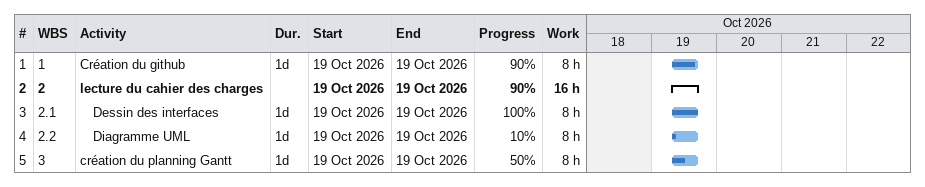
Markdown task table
| ID | WBS | Task | Duration | Start | Finish | % complete | Work (h) |
|---|---|---|---|---|---|---|---|
| 1 | 1 | Création du github | 1d | 2026-10-19 | 2026-10-19 | 90 | 8 |
| 2 | 2 | **lecture du cahier des charges** |  | 2026-10-19 | 2026-10-19 | 90 | 16 |
| 3 | 2.1 | Dessin des interfaces | 1d | 2026-10-19 | 2026-10-19 | 100 | 8 |
| 4 | 2.2 | Diagramme UML | 1d | 2026-10-19 | 2026-10-19 | 10 | 8 |
| 5 | 3 | création du planning Gantt | 1d | 2026-10-19 | 2026-10-19 | 50 | 8 |
